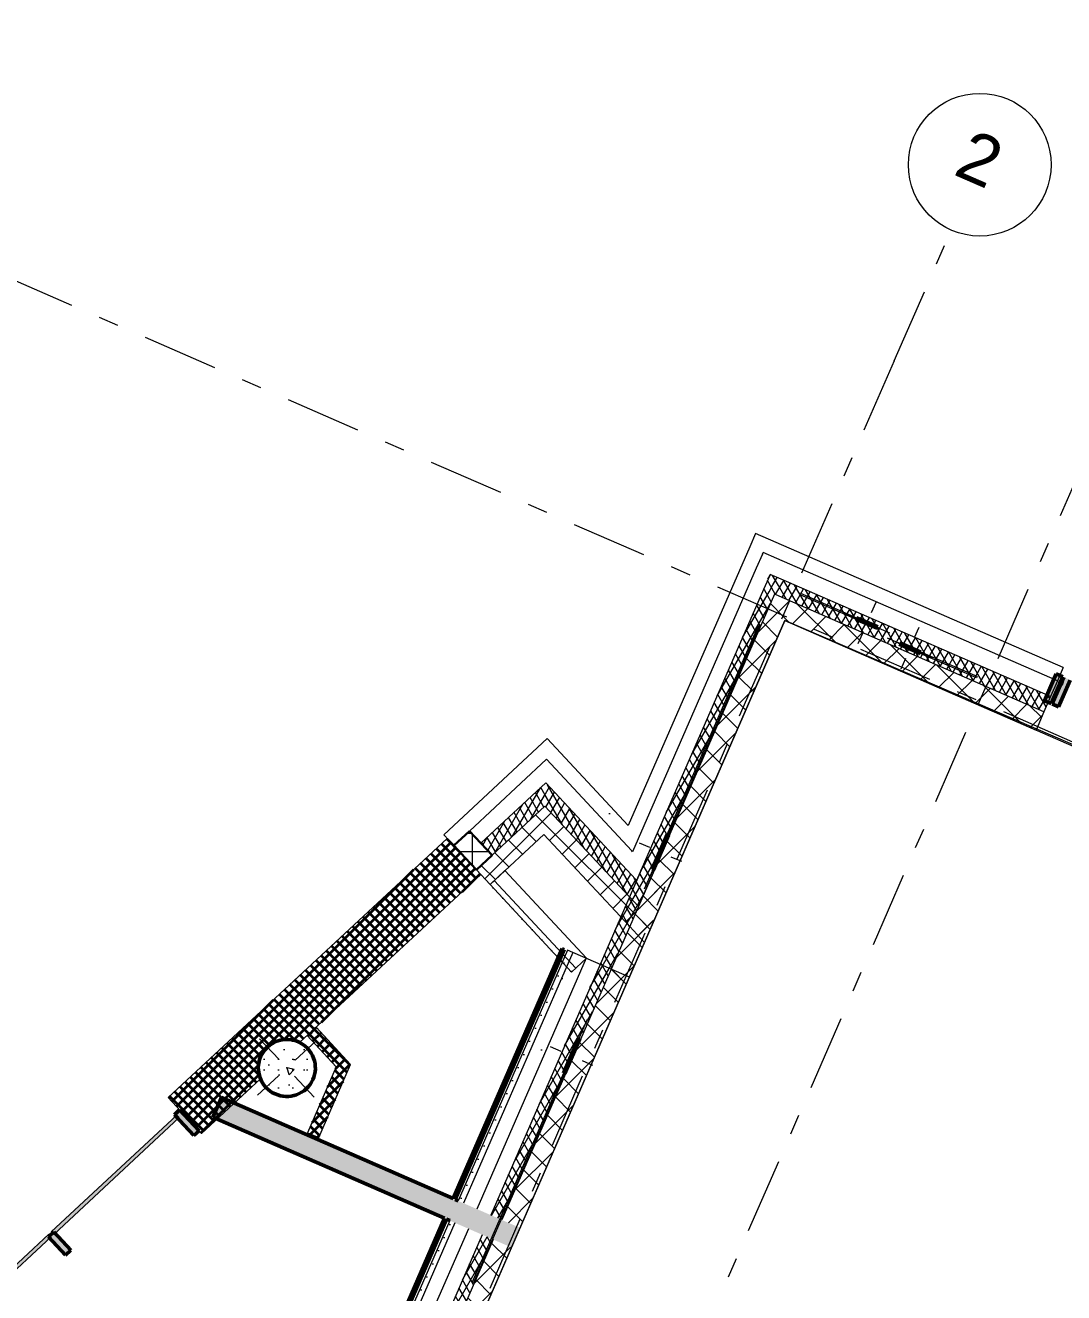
# Model space of a CAD drawing. Header units: millimetres. Extents: x -50172 to 258853, y -59787 to 25069.
# Drawn here: x 182585 to 189861, y 12510 to 21390 of the extents above; entities that cross this region are included whole.
import ezdxf
from ezdxf.enums import TextEntityAlignment as Align

# ---------------------------------------------------------------- set-up
doc = ezdxf.new("R2010")
doc.units = ezdxf.units.MM
doc.header["$MEASUREMENT"] = 0
doc.linetypes.add('Double Dashed', pattern=[1093.611073, 529.166651, -211.666656, 141.111112, -211.666656])
for name, color, linetype in [('A-15-M_Bracing', 7, 'Continuous'), ('A-15-MG_Structural_Grid', 7, 'Continuous'), ('A-20-M_Floor_Slab', 7, 'Continuous'), ('A-25-M_Curtain_Wall', 7, 'Continuous'), ('A-25-M_Wall_Ext', 7, 'Continuous'), ('A-25-M_Wall_Ext_Existing_HUB', 7, 'Continuous'), ('A-25-M_Wall_Int', 7, 'Continuous'), ('ArchiCAD Doors', 7, 'Continuous'), ('New_A-25-M_Curtain_Wall', 7, 'Continuous'), ('New_A-25-M_Wall_Ext', 7, 'Continuous'), ('New_A-25-M_Wall_Int', 7, 'Continuous'), ('New_A-35-M_FFE-Zone', 7, 'Continuous')]:
    doc.layers.add(name, color=color, linetype=linetype)
for name, color, linetype, lineweight in [('A-15-M_Bracing_Pen_No__20', 7, 'Continuous', 0), ('A-15-M_Bracing_Pen_No__88', 8, 'Continuous', 20), ('A-20-M_Floor_Slab_Pen_No__89', 8, 'Continuous', 20), ('A-25-M_Curtain_Wall_Pen_No__1', 7, 'Continuous', 13), ('A-25-M_Wall_Ext_Existing_HUB_Pen_No__1', 7, 'Continuous', 13), ('A-25-M_Wall_Ext_Pen_No__1', 7, 'Continuous', 13), ('A-25-M_Wall_Ext_Pen_No__20', 7, 'Continuous', 0), ('ArchiCAD Doors_Pen_No__1', 7, 'Continuous', 13), ('New_A-25-M_Curtain_Wall_Pen_No__1', 7, 'Continuous', 13), ('New_A-25-M_Curtain_Wall_Pen_No__155', 5, 'Continuous', 35), ('New_A-25-M_Wall_Ext_Pen_No__1', 7, 'Continuous', 13), ('New_A-25-M_Wall_Ext_Pen_No__155', 5, 'Continuous', 35), ('New_A-25-M_Wall_Int_Pen_No__155', 5, 'Continuous', 35), ('New_ArchiCAD Zone Stamps_Pen_No__9', 7, 'Continuous', 13)]:
    doc.layers.add(name, color=color, linetype=linetype, lineweight=lineweight)
for name, color, linetype, lineweight, true_color in [('A-15-M_Bracing_Pen_No__28', 7, 'Continuous', 50, 0x2a2a2a), ('A-15-M_Bracing_Pen_No__81', 7, 'Continuous', 20, 0x6a6a6a), ('A-15-MG_Structural_Grid_Pen_No__163', 7, 'Continuous', 0, 0x750077), ('A-25-M_Curtain_Wall_Pen_No__144', 7, 'Continuous', 0, 0xc8c8c8), ('A-25-M_Curtain_Wall_Pen_No__165', 7, 'Continuous', 0, 0x006060), ('A-25-M_Curtain_Wall_Pen_No__27', 7, 'Continuous', 50, 0x2a2a2a), ('A-25-M_Wall_Ext_Existing_HUB_Pen_No__107', 7, 'Continuous', 15, 0xa6a6a6), ('A-25-M_Wall_Ext_Existing_HUB_Pen_No__43', 7, 'Continuous', 30, 0x444444), ('A-25-M_Wall_Ext_Pen_No__107', 7, 'Continuous', 15, 0xa6a6a6), ('A-25-M_Wall_Ext_Pen_No__147', 7, 'Continuous', 0, 0x606060), ('A-25-M_Wall_Ext_Pen_No__28', 7, 'Continuous', 50, 0x2a2a2a), ('A-25-M_Wall_Int_Pen_No__107', 7, 'Continuous', 15, 0xa6a6a6), ('A-25-M_Wall_Int_Pen_No__27', 7, 'Continuous', 50, 0x2a2a2a), ('ArchiCAD Doors_Pen_No__43', 7, 'Continuous', 30, 0x444444), ('New_A-25-M_Curtain_Wall_Pen_No__27', 7, 'Continuous', 50, 0x2a2a2a), ('New_A-25-M_Wall_Int_Pen_No__27', 7, 'Continuous', 50, 0x2a2a2a), ('New_A-35-M_FFE-Zone_Pen_No__74', 7, 'Continuous', 20, 0x606060)]:
    doc.layers.add(name, color=color, linetype=linetype, lineweight=lineweight, true_color=true_color)
doc.styles.add('GENERATED_STYLE_1', font='')
doc.styles.add('GENERATED_STYLE_3', font='')
doc.styles.add('GENERATED_STYLE_4', font='')
doc.styles.get('GENERATED_STYLE_1').set_extended_font_data('Arial', bold=True)
doc.styles.get('GENERATED_STYLE_3').set_extended_font_data('Arial')
doc.styles.get('GENERATED_STYLE_4').set_extended_font_data('Swis721 BT')
pattern_1 = [(45, (168558.73, 0), (-35.35534, 35.35534), []), (135, (168558.73, 0), (35.35534, 35.35534), [])]
pattern_2 = [(103.994, (168558.7, 0), (-1137.956, 451.32), [0, -965.2, 0, -1079.5, 0, -1031.875]), (73.994, (168558.7, 0), (-1195.13, 1745.31), [0, -520.7, 0, -869.95, 0, -333.375]), (33.994, (168247.2, -716.2), (785.414, 1814.82), [0, -317.5, 0, -1143, 0, -1492.25]), (23.994, (168247.2, -716.2), (250.28, 1972.77), [0, -158.75, 0, -749.3, 0, -857.25])]
pattern_3 = [(60, (168558.73, 0), (-43.30127, 25), []), (120, (168558.73, 0), (43.30127, 25), [])]
pattern_4 = [(45, (168558.73, 0), (-91.9239, 91.9239), []), (135, (168558.73, 0), (91.9239, 91.9239), [])]
pattern_5 = [(246.4404, (168558.73, 0), (-158.7676, 69.2305), [0, -100]), (246.4404, (168618.13, -80.45), (-158.7676, 69.2305), [0, -100])]

# ---------------------------------------------------------------- blocks, each defined once
blk = doc.blocks.new('Wall_48_3', base_point=(185541.3, 15692.9))
at = {"layer": 'New_A-25-M_Wall_Ext_Pen_No__155', "linetype": 'Continuous'}
h = blk.add_hatch(dxfattribs=at)
h.set_pattern_fill('Grid_5x5_Diagonal_0003', color=256, style=0, pattern_type=2)
h.set_pattern_definition(pattern_1)
h.paths.add_polyline_path([(185541.3, 15692.9), (183585.3, 13877.5), (183588.4, 13874.2), (183697.2, 13756.9), (183701.3, 13752.5), (183709.5, 13743.7), (183711.5, 13741.5), (183809.5, 13636), (183811.5, 13633.8), (183820, 13624.6), (184233.6, 14008.5), (184229.9, 14014.6), (184228.8, 14021.1), (184228.3, 14024.7), (184217.4, 14091.6), (184235.4, 14167.6), (184281.1, 14230.9), (184347.5, 14271.9), (184424.5, 14284.3), (184491, 14268.6), (184494.6, 14267.8), (184500.4, 14266.4), (184506.6, 14261.9), (185776, 15440.1), (185767.5, 15449.2), (185765.5, 15451.4), (185667.5, 15557), (185665.5, 15559.2), (185657.3, 15568), (185653.2, 15572.3), (185544.4, 15689.6)])
at = {"layer": 'New_A-25-M_Wall_Ext_Pen_No__1', "linetype": 'Continuous', "flags": 128}
for points in [[(185541.3, 15692.9), (183585.3, 13877.5)], [(185776, 15440.1), (185541.3, 15692.9)], [(184506.6, 14261.9), (185776, 15440.1)], [(183820, 13624.6), (184233.6, 14008.5)], [(183585.3, 13877.5), (183820, 13624.6)]]:
    blk.add_lwpolyline(points, dxfattribs=at)
blk = doc.blocks.new('Seminar 1_INB 1203_27_3', base_point=(189254.1, 10380.5))
at = {"layer": 'New_A-35-M_FFE-Zone_Pen_No__74', "linetype": 'Continuous'}
for p, q in [((187907.8, 17219.8), (184084.7, 8452)), ((194742.1, 14269.8), (187907.8, 17219.8))]:
    blk.add_line(p, q, dxfattribs=at)
at = {"layer": 'New_ArchiCAD Zone Stamps_Pen_No__9'}
for tag, height, style, p in [('ROOM_NAME', 250, 'GENERATED_STYLE_1', (188962.3, 11704.2)), ('zoneNameLine2', 250, 'GENERATED_STYLE_1', (188773.8, 11272.1)), ('ROOM_NUMBER', 200, 'GENERATED_STYLE_3', (188585.4, 10851.4)), ('measuredAreaCode', 200, 'GENERATED_STYLE_3', (188428.4, 10491.3)), ('DUMMY_649', 200, 'GENERATED_STYLE_3', (188735.8, 10357.2)), ('DUMMY_650', 200, 'GENERATED_STYLE_3', (189225.1, 10143.8)), ('DUMMY_651', 133.3, 'GENERATED_STYLE_3', (189504.4, 10037.3))]:
    blk.add_attdef(tag, text='', height=height, rotation=336.44041, dxfattribs=dict(at, style=style)).set_placement(p, align=Align.TOP_LEFT)
blk = doc.blocks.new('Slab_3_3', base_point=(169200.6, -115.4))
at = {"layer": 'A-20-M_Floor_Slab_Pen_No__89', "linetype": 'Continuous', "flags": 128}
blk.add_lwpolyline([(169200.6, -115.4), (176349.7, 6537.3), (176264.6, 6629.2), (179496.7, 9637), (183785.9, 7766.9), (187907.8, 17219.8), (201698.7, 11206.2), (197247, 997.1), (217780.4, -7956.5), (215006.4, -14317.9), (212120.9, -13059.7), (210006.5, -17908.8)], close=True, dxfattribs=at)
blk = doc.blocks.new('Curtain Wall_8_3', base_point=(168558.7, 0))
at = {"layer": 'A-25-M_Curtain_Wall_Pen_No__144', "linetype": 'Continuous'}
for points in [[(189810.1, 16845.1), (189728.2, 16657.2), (189774, 16637.2), (189856, 16825.1)], [(189861.9, 16822.5), (189780, 16634.6), (189825.8, 16614.6), (189907.8, 16802.5)]]:
    blk.add_hatch(color=256, dxfattribs=at).paths.add_polyline_path(points)
at = {"layer": 'A-25-M_Curtain_Wall_Pen_No__165', "linetype": 'Continuous', "lineweight": 0, "true_color": 0x001818}
blk.add_hatch(color=168, dxfattribs=at).paths.add_polyline_path([(189824.6, 16782), (189853.1, 16769.6), (189861.1, 16788), (189832.6, 16800.4)])
at = {"layer": 'A-25-M_Curtain_Wall_Pen_No__1', "linetype": 'Continuous'}
for p, q in [((189832.6, 16800.4), (189824.6, 16782)), ((189861.1, 16788), (189832.6, 16800.4)), ((189853.1, 16769.6), (189861.1, 16788)), ((189824.6, 16782), (189853.1, 16769.6))]:
    blk.add_line(p, q, dxfattribs=at)
at = {"layer": 'A-25-M_Curtain_Wall_Pen_No__27', "linetype": 'Continuous'}
for p, q in [((189810.1, 16845.1), (189728.2, 16657.2)), ((189774, 16637.2), (189856, 16825.1)), ((189861.9, 16822.5), (189780, 16634.6)), ((189856, 16825.1), (189810.1, 16845.1)), ((189825.8, 16614.6), (189907.8, 16802.5)), ((189728.2, 16657.2), (189774, 16637.2)), ((189780, 16634.6), (189825.8, 16614.6))]:
    blk.add_line(p, q, dxfattribs=at)
blk = doc.blocks.new('Curtain Wall_15_3', base_point=(168558.7, 0))
at = {"layer": 'New_A-25-M_Curtain_Wall_Pen_No__155', "linetype": 'Continuous'}
for points in [[(183666.3, 13790.3), (183629.7, 13756.2), (183765.9, 13609.8), (183802.5, 13643.9)], [(182748, 12901.6), (182867.3, 12773.5), (182903.9, 12807.6), (182784.6, 12935.7)], [(181759.8, 11981.9), (181879, 11853.8), (181915.6, 11887.9), (181796.4, 12016)], [(179420.5, 9839.3), (179556.8, 9692.9), (179593.4, 9726.9), (179457.1, 9873.3)], [(179457.4, 9839.5), (179576.6, 9711.3), (179613.2, 9745.4), (179494, 9873.5)]]:
    blk.add_hatch(color=256, dxfattribs=at).paths.add_polyline_path(points)
at = {"layer": 'New_A-25-M_Curtain_Wall_Pen_No__155', "linetype": 'Continuous', "lineweight": 0, "true_color": 0x00003f}
for points in [[(182783.3, 12918), (183663.3, 13737), (183647, 13754.5), (182766.9, 12935.6)], [(181795, 11998.4), (182765.7, 12901.7), (182749.4, 12919.3), (181778.7, 12015.9)], [(179492.7, 9855.9), (181777.4, 11982), (181761.1, 11999.6), (179476.3, 9873.4)], [(179473.9, 9838.4), (179475.1, 9839.5), (179458.8, 9857.1), (179457.6, 9856)]]:
    blk.add_hatch(color=178, dxfattribs=at).paths.add_polyline_path(points)
at = {"layer": 'New_A-25-M_Curtain_Wall_Pen_No__1', "linetype": 'Continuous'}
for p, q in [((183647, 13754.5), (182766.9, 12935.6)), ((182783.3, 12918), (183663.3, 13737)), ((183663.3, 13737), (183647, 13754.5)), ((182749.4, 12919.3), (181778.7, 12015.9)), ((181795, 11998.4), (182765.7, 12901.7)), ((182765.7, 12901.7), (182749.4, 12919.3)), ((182766.9, 12935.6), (182783.3, 12918)), ((181761.1, 11999.6), (179476.3, 9873.4)), ((181777.4, 11982), (181761.1, 11999.6)), ((181778.7, 12015.9), (181795, 11998.4)), ((179492.7, 9855.9), (181777.4, 11982)), ((179476.3, 9873.4), (179492.7, 9855.9)), ((179458.8, 9857.1), (179457.6, 9856)), ((179457.6, 9856), (179473.9, 9838.4)), ((179475.1, 9839.5), (179458.8, 9857.1)), ((179473.9, 9838.4), (179475.1, 9839.5))]:
    blk.add_line(p, q, dxfattribs=at)
at = {"layer": 'New_A-25-M_Curtain_Wall_Pen_No__27', "linetype": 'Continuous'}
for p, q in [((183666.3, 13790.3), (183629.7, 13756.2)), ((183802.5, 13643.9), (183666.3, 13790.3)), ((183629.7, 13756.2), (183765.9, 13609.8)), ((183765.9, 13609.8), (183802.5, 13643.9)), ((182784.6, 12935.7), (182748, 12901.6)), ((182748, 12901.6), (182867.3, 12773.5)), ((182903.9, 12807.6), (182784.6, 12935.7)), ((182867.3, 12773.5), (182903.9, 12807.6)), ((181796.4, 12016), (181759.8, 11981.9)), ((181915.6, 11887.9), (181796.4, 12016)), ((181759.8, 11981.9), (181879, 11853.8)), ((181879, 11853.8), (181915.6, 11887.9)), ((179457.1, 9873.3), (179420.5, 9839.3)), ((179593.4, 9726.9), (179457.1, 9873.3)), ((179494, 9873.5), (179457.4, 9839.5)), ((179613.2, 9745.4), (179494, 9873.5)), ((179420.5, 9839.3), (179556.8, 9692.9)), ((179457.4, 9839.5), (179576.6, 9711.3)), ((179556.8, 9692.9), (179593.4, 9726.9)), ((179576.6, 9711.3), (179613.2, 9745.4))]:
    blk.add_line(p, q, dxfattribs=at)
blk = doc.blocks.new('Simple Door Opening_3')
at = {"layer": 'ArchiCAD Doors_Pen_No__1', "linetype": 'Continuous'}
for p, q in [((18000, 337.5), (18000, 477.5)), ((18000, 222.5), (18000, 337.5)), ((18000, 102.5), (18000, 222.5)), ((18000, 0), (18000, 102.5))]:
    blk.add_line(p, q, dxfattribs=at)
blk = doc.blocks.new('Wall_52_3', base_point=(187702.2, 17830.3))
at = {"layer": 'A-25-M_Wall_Ext_Existing_HUB_Pen_No__107', "linetype": 'Continuous'}
h = blk.add_hatch(dxfattribs=at)
h.set_pattern_fill('613_01__ad_AR_SAND_0003', color=256, style=0, pattern_type=2)
h.set_pattern_definition(pattern_2)
h.paths.add_polyline_path([(187702.2, 17830.3), (187746.4, 17699.3), (187755.2, 17695.4), (187796.2, 17789.4)])
h = blk.add_hatch(dxfattribs=at)
h.set_pattern_fill('613_01__ad_AR_SAND_0003', color=256, style=0, pattern_type=2)
h.set_pattern_definition(pattern_2)
h.paths.add_polyline_path([(187755.2, 17695.4), (189817.7, 16796.1), (189858.6, 16890), (187796.2, 17789.4)])
h = blk.add_hatch(dxfattribs=at)
h.set_pattern_fill('613_01__ad_AR_SAND_0003', color=256, style=0, pattern_type=2)
h.set_pattern_definition(pattern_2)
h.paths.add_polyline_path([(187755.2, 17695.4), (187746.4, 17699.3), (187751, 17685.6)])
h = blk.add_hatch(dxfattribs=at)
h.set_pattern_fill('Batt_Insulation_0003', color=256, style=0, pattern_type=2)
h.set_pattern_definition(pattern_3)
h.paths.add_polyline_path([(187801.4, 17536), (187841.3, 17417.4), (187881.4, 17509.5), (187804.4, 17543)])
h = blk.add_hatch(dxfattribs=at)
h.set_pattern_fill('Batt_Insulation_0003', color=256, style=0, pattern_type=2)
h.set_pattern_definition(pattern_3)
h.paths.add_polyline_path([(187841.3, 17417.4), (187847.6, 17398.8), (189723.7, 16580.7), (189769.7, 16686.1), (187881.4, 17509.5)])
h = blk.add_hatch(dxfattribs=at)
h.set_pattern_fill('Concrete_Block_0003', color=256, style=0, pattern_type=2)
h.set_pattern_definition(pattern_4)
h.paths.add_polyline_path([(187963.8, 17348.1), (187847.6, 17398.8), (187907.8, 17219.8)])
h = blk.add_hatch(dxfattribs=at)
h.set_pattern_fill('Concrete_Block_0003', color=256, style=0, pattern_type=2)
h.set_pattern_definition(pattern_4)
h.paths.add_polyline_path([(187907.8, 17219.8), (189667.8, 16452.3), (189723.7, 16580.7), (187963.8, 17348.1)])
at = {"layer": 'A-25-M_Wall_Ext_Existing_HUB_Pen_No__1', "linetype": 'Continuous'}
for p, q in [((187751, 17685.6), (187755.2, 17695.4)), ((187852.4, 17653), (187755.2, 17695.4)), ((189817.7, 16796.1), (187852.4, 17653)), ((187801.4, 17536), (187804.4, 17543)), ((187881.4, 17509.5), (187804.4, 17543)), ((189769.7, 16686.1), (187881.4, 17509.5)), ((187963.8, 17348.1), (187847.6, 17398.8)), ((189723.7, 16580.7), (187963.8, 17348.1))]:
    blk.add_line(p, q, dxfattribs=at)
at = {"layer": 'A-25-M_Wall_Ext_Existing_HUB_Pen_No__1', "linetype": 'Continuous', "flags": 128}
for points in [[(189858.6, 16890), (187702.2, 17830.3)], [(187907.8, 17219.8), (189667.8, 16452.3)]]:
    blk.add_lwpolyline(points, dxfattribs=at)
at = {"layer": 'ArchiCAD Doors', "color": 251, "linetype": 'Continuous', "lineweight": 20, "true_color": 0x606060, "zscale": 1000, "rotation": 156.440266101699}
blk.add_blockref('Simple Door Opening_3', (206358.2, 9695.3), dxfattribs=at)
blk = doc.blocks.new('Wall_53_3', base_point=(185945.7, 15467.1))
at = {"layer": 'A-25-M_Wall_Ext_Pen_No__107', "linetype": 'Continuous'}
h = blk.add_hatch(dxfattribs=at)
h.set_pattern_fill('613_01__ad_AR_SAND_0003', color=256, style=0, pattern_type=2)
h.set_pattern_definition(pattern_2)
h.paths.add_polyline_path([(185870.7, 15397.3), (186441.6, 14783.6), (186516.6, 14853.4), (185945.7, 15467.1)])
h = blk.add_hatch(dxfattribs=at)
h.set_pattern_fill('Plaster_0003', color=256, style=0, pattern_type=2)
h.set_pattern_definition([(312.9319, (168558.73, 0), (126.8145, 117.9749), [0, -100]), (312.9319, (168656.2, 22.38), (126.8145, 117.9749), [0, -100])])
h.paths.add_polyline_path([(185841.4, 15370), (186412.3, 14756.3), (186441.6, 14783.6), (185870.7, 15397.3)])
at = {"layer": 'A-25-M_Wall_Ext_Pen_No__1', "linetype": 'Continuous'}
blk.add_line((185870.7, 15397.3), (186441.6, 14783.6), dxfattribs=at)
at = {"layer": 'A-25-M_Wall_Ext_Pen_No__1', "linetype": 'Continuous', "flags": 128}
for points in [[(185945.7, 15467.1), (185841.4, 15370)], [(186516.6, 14853.4), (185945.7, 15467.1)], [(185841.4, 15370), (186412.3, 14756.3)], [(186412.3, 14756.3), (186516.6, 14853.4)]]:
    blk.add_lwpolyline(points, dxfattribs=at)
blk = doc.blocks.new('Wall_54_3', base_point=(187702.2, 17830.3))
at = {"layer": 'A-25-M_Wall_Ext_Existing_HUB_Pen_No__107', "linetype": 'Continuous'}
h = blk.add_hatch(dxfattribs=at)
h.set_pattern_fill('613_01__ad_AR_SAND_0003', color=256, style=0, pattern_type=2)
h.set_pattern_definition(pattern_2)
h.paths.add_polyline_path([(187661.3, 17736.4), (187746.4, 17699.3), (187702.2, 17830.3)])
h = blk.add_hatch(dxfattribs=at)
h.set_pattern_fill('613_01__ad_AR_SAND_0003', color=256, style=0, pattern_type=2)
h.set_pattern_definition(pattern_2)
h.paths.add_polyline_path([(186885.6, 15701.2), (187751, 17685.6), (187746.4, 17699.3), (187661.3, 17736.4), (186809.5, 15783)])
h = blk.add_hatch(dxfattribs=at)
h.set_pattern_fill('Batt_Insulation_0003', color=256, style=0, pattern_type=2)
h.set_pattern_definition(pattern_3)
h.paths.add_polyline_path([(187835.5, 17404.1), (187841.3, 17417.4), (187801.4, 17536), (187758.5, 17437.6)])
h = blk.add_hatch(dxfattribs=at)
h.set_pattern_fill('Batt_Insulation_0003', color=256, style=0, pattern_type=2)
h.set_pattern_definition(pattern_3)
h.paths.add_polyline_path([(186931.1, 15330.1), (187835.5, 17404.1), (187758.5, 17437.6), (186868.7, 15397.2)])
h = blk.add_hatch(dxfattribs=at)
h.set_pattern_fill('Batt_Insulation_0003', color=256, style=0, pattern_type=2)
h.set_pattern_definition(pattern_3)
h.paths.add_polyline_path([(187847.6, 17398.8), (187841.3, 17417.4), (187835.5, 17404.1)])
h = blk.add_hatch(dxfattribs=at)
h.set_pattern_fill('Concrete_Block_0003', color=256, style=0, pattern_type=2)
h.set_pattern_definition(pattern_4)
h.paths.add_polyline_path([(187779.5, 17275.7), (187907.8, 17219.8), (187847.6, 17398.8), (187835.5, 17404.1)])
h = blk.add_hatch(dxfattribs=at)
h.set_pattern_fill('Concrete_Block_0003', color=256, style=0, pattern_type=2)
h.set_pattern_definition(pattern_4)
h.paths.add_polyline_path([(186985, 15103.4), (187907.8, 17219.8), (187779.5, 17275.7), (186886.9, 15228.7), (186890.2, 15205.3)])
h = blk.add_hatch(dxfattribs=at)
h.set_pattern_fill('613_01__ad_AR_SAND_0003', color=256, style=0, pattern_type=2)
h.set_pattern_definition(pattern_2)
h.paths.add_polyline_path([(186885.6, 15701.2), (186809.5, 15783), (186834.2, 15606), (186841, 15598.7)])
h = blk.add_hatch(dxfattribs=at)
h.set_pattern_fill('Batt_Insulation_0003', color=256, style=0, pattern_type=2)
h.set_pattern_definition(pattern_3)
h.paths.add_polyline_path([(186862.5, 15403.9), (186864.7, 15387.9), (186868.7, 15397.2)])
h = blk.add_hatch(dxfattribs=at)
h.set_pattern_fill('Batt_Insulation_0003', color=256, style=0, pattern_type=2)
h.set_pattern_definition(pattern_3)
h.paths.add_polyline_path([(186868.7, 15397.2), (186864.7, 15387.9), (186886.9, 15228.7), (186931.1, 15330.1)])
h = blk.add_hatch(dxfattribs=at)
h.set_pattern_fill('Concrete_Block_0003', color=256, style=0, pattern_type=2)
h.set_pattern_definition(pattern_4)
h.paths.add_polyline_path([(186985, 15103.4), (186890.2, 15205.3), (186924, 14963.5)])
at = {"layer": 'A-25-M_Wall_Ext_Existing_HUB_Pen_No__1', "linetype": 'Continuous'}
for p, q in [((187751, 17685.6), (187707.3, 17585.4)), ((187707.3, 17585.4), (186841, 15598.7)), ((187801.4, 17536), (187758.5, 17437.6)), ((187758.5, 17437.6), (186868.7, 15397.2)), ((187835.5, 17404.1), (187779.5, 17275.7)), ((187847.6, 17398.8), (187835.5, 17404.1)), ((187779.5, 17275.7), (186886.9, 15228.7)), ((186841, 15598.7), (186834.2, 15606)), ((186868.7, 15397.2), (186862.5, 15403.9))]:
    blk.add_line(p, q, dxfattribs=at)
at = {"layer": 'A-25-M_Wall_Ext_Existing_HUB_Pen_No__1', "linetype": 'Continuous', "flags": 128}
for points in [[(187702.2, 17830.3), (187661.3, 17736.4)], [(187661.3, 17736.4), (186809.5, 15783)], [(186924, 14963.5), (187907.8, 17219.8)]]:
    blk.add_lwpolyline(points, dxfattribs=at)
blk = doc.blocks.new('Wall_55_3', base_point=(186384.9, 14909.4))
at = {"layer": 'A-25-M_Wall_Ext_Pen_No__107', "linetype": 'Continuous'}
h = blk.add_hatch(dxfattribs=at)
h.set_pattern_fill('Plaster_0003', color=256, style=0, pattern_type=2)
h.set_pattern_definition(pattern_5)
h.paths.add_polyline_path([(185655.5, 13136.5), (186421.6, 14893.4), (186384.9, 14909.4), (185618.8, 13152.4)])
h = blk.add_hatch(dxfattribs=at)
h.set_pattern_fill('613_01__ad_AR_SAND_0003', color=256, style=0, pattern_type=2)
h.set_pattern_definition(pattern_2)
h.paths.add_polyline_path([(185749.4, 13095.5), (186515.5, 14852.4), (186421.6, 14893.4), (185655.5, 13136.5)])
h = blk.add_hatch(dxfattribs=at)
h.set_pattern_fill('Batt_Insulation_0003', color=256, style=0, pattern_type=2)
h.set_pattern_definition(pattern_3)
h.paths.add_polyline_path([(185923.6, 13019.5), (186689.7, 14776.5), (186612.7, 14810.1), (185846.6, 13053.1)])
h = blk.add_hatch(dxfattribs=at)
h.set_pattern_fill('Concrete_Block_0003', color=256, style=0, pattern_type=2)
h.set_pattern_definition(pattern_4)
h.paths.add_polyline_path([(186051.9, 12963.6), (186818, 14720.5), (186689.7, 14776.5), (185923.6, 13019.5)])
h = blk.add_hatch(dxfattribs=at)
h.set_pattern_fill('Plaster_0003', color=256, style=0, pattern_type=2)
h.set_pattern_definition(pattern_5)
h.paths.add_polyline_path([(185558.9, 13015), (183352.8, 7955.7), (183389.5, 7939.7), (185595.5, 12999)])
h = blk.add_hatch(dxfattribs=at)
h.set_pattern_fill('613_01__ad_AR_SAND_0003', color=256, style=0, pattern_type=2)
h.set_pattern_definition(pattern_2)
h.paths.add_polyline_path([(185595.5, 12999), (183389.5, 7939.7), (183483.4, 7898.8), (185689.5, 12958)])
h = blk.add_hatch(dxfattribs=at)
h.set_pattern_fill('Batt_Insulation_0003', color=256, style=0, pattern_type=2)
h.set_pattern_definition(pattern_3)
h.paths.add_polyline_path([(185786.6, 12915.6), (183580.6, 7856.4), (183657.6, 7822.8), (185863.6, 12882.1)])
h = blk.add_hatch(dxfattribs=at)
h.set_pattern_fill('Concrete_Block_0003', color=256, style=0, pattern_type=2)
h.set_pattern_definition(pattern_4)
h.paths.add_polyline_path([(185863.6, 12882.1), (183657.6, 7822.8), (183785.9, 7766.9), (185992, 12826.1)])
at = {"layer": 'New_A-25-M_Wall_Ext_Pen_No__155', "linetype": 'Continuous', "lineweight": 0, "true_color": 0x00007f}
for points in [[(185595.5, 12999), (185655.5, 13136.5), (185618.8, 13152.4), (185558.9, 13015)], [(185689.5, 12958), (185749.4, 13095.5), (185655.5, 13136.5), (185595.5, 12999)], [(185786.6, 12915.6), (185846.6, 13053.1), (185749.4, 13095.5), (185689.5, 12958)], [(185863.6, 12882.1), (185923.6, 13019.5), (185846.6, 13053.1), (185786.6, 12915.6)], [(185992, 12826.1), (186051.9, 12963.6), (185923.6, 13019.5), (185863.6, 12882.1)]]:
    blk.add_hatch(color=176, dxfattribs=at).paths.add_polyline_path(points)
at = {"layer": 'A-25-M_Wall_Ext_Pen_No__1', "linetype": 'Continuous'}
for p, q in [((186421.6, 14893.4), (185655.5, 13136.5)), ((186515.5, 14852.4), (185749.4, 13095.5)), ((186612.7, 14810.1), (185846.6, 13053.1)), ((186689.7, 14776.5), (185923.6, 13019.5)), ((185595.5, 12999), (183389.5, 7939.7)), ((185689.5, 12958), (183483.4, 7898.8)), ((185786.6, 12915.6), (183580.6, 7856.4)), ((185863.6, 12882.1), (183657.6, 7822.8))]:
    blk.add_line(p, q, dxfattribs=at)
at = {"layer": 'A-25-M_Wall_Ext_Pen_No__1', "linetype": 'Continuous', "flags": 128}
for points in [[(186384.9, 14909.4), (185618.8, 13152.4)], [(186818, 14720.5), (186384.9, 14909.4)], [(183785.9, 7766.9), (186818, 14720.5)], [(185558.9, 13015), (183352.8, 7955.7)], [(183352.8, 7955.7), (183785.9, 7766.9)]]:
    blk.add_lwpolyline(points, dxfattribs=at)
blk = doc.blocks.new('Wall_56_3', base_point=(187128.9, 15433.5))
at = {"layer": 'A-25-M_Wall_Ext_Pen_No__107', "linetype": 'Continuous'}
h = blk.add_hatch(dxfattribs=at)
h.set_pattern_fill('Batt_Insulation_0003', color=256, style=0, pattern_type=2)
h.set_pattern_definition(pattern_3)
h.paths.add_polyline_path([(186923.6, 15523), (186582.2, 14740.1), (186659.2, 14706.6), (187000.6, 15489.4)])
h = blk.add_hatch(dxfattribs=at)
h.set_pattern_fill('Concrete_Block_0003', color=256, style=0, pattern_type=2)
h.set_pattern_definition(pattern_4)
h.paths.add_polyline_path([(187000.6, 15489.4), (186659.2, 14706.6), (186787.5, 14650.6), (187128.9, 15433.5)])
at = {"layer": 'A-25-M_Wall_Ext_Pen_No__1', "linetype": 'Continuous'}
blk.add_line((187000.6, 15489.4), (186659.2, 14706.6), dxfattribs=at)
at = {"layer": 'A-25-M_Wall_Ext_Pen_No__1', "linetype": 'Continuous', "flags": 128}
for points in [[(186923.6, 15523), (186582.2, 14740.1)], [(186787.5, 14650.6), (187128.9, 15433.5)]]:
    blk.add_lwpolyline(points, dxfattribs=at)
blk = doc.blocks.new('Wall_97_3', base_point=(183898.7, 13738.9))
at = {"layer": 'New_A-25-M_Wall_Int_Pen_No__155', "linetype": 'Continuous', "lineweight": 0, "true_color": 0x00007f}
for points in [[(183958.6, 13876.4), (183898.7, 13738.9), (185522.2, 13030.9), (185582.1, 13168.4)], [(185595.9, 13162.4), (185535.9, 13024.9), (185558.9, 13015), (185618.8, 13152.4)]]:
    blk.add_hatch(color=176, dxfattribs=at).paths.add_polyline_path(points)
at = {"layer": 'New_A-25-M_Wall_Int_Pen_No__27', "linetype": 'Continuous', "flags": 128}
for points in [[(183898.7, 13738.9), (183958.6, 13876.4)], [(185582.1, 13168.4), (183958.6, 13876.4)], [(183898.7, 13738.9), (185522.2, 13030.9)], [(185618.8, 13152.4), (185595.9, 13162.4)], [(185535.9, 13024.9), (185558.9, 13015)]]:
    blk.add_lwpolyline(points, dxfattribs=at)
blk = doc.blocks.new('Wall_117_3', base_point=(186218.8, 15721.2))
at = {"layer": 'A-25-M_Wall_Ext_Existing_HUB_Pen_No__107', "linetype": 'Continuous'}
h = blk.add_hatch(dxfattribs=at)
h.set_pattern_fill('613_01__ad_AR_SAND_0003', color=256, style=0, pattern_type=2)
h.set_pattern_definition(pattern_2)
h.paths.add_polyline_path([(186809.5, 15783), (186242.9, 16391.9), (186237.7, 16247), (186764.8, 15680.5)])
h = blk.add_hatch(dxfattribs=at)
h.set_pattern_fill('Batt_Insulation_0003', color=256, style=0, pattern_type=2)
h.set_pattern_definition(pattern_3)
h.paths.add_polyline_path([(186864.7, 15387.9), (186862.5, 15403.9), (186231.8, 16081.6), (186225.9, 15919.1), (186818.6, 15282.2)])
h = blk.add_hatch(dxfattribs=at)
h.set_pattern_fill('Concrete_Block_0003', color=256, style=0, pattern_type=2)
h.set_pattern_definition(pattern_4)
h.paths.add_polyline_path([(186881, 15215.2), (186225.9, 15919.1), (186218.8, 15721.2), (186820, 15075.2)])
h = blk.add_hatch(dxfattribs=at)
h.set_pattern_fill('613_01__ad_AR_SAND_0003', color=256, style=0, pattern_type=2)
h.set_pattern_definition(pattern_2)
h.paths.add_polyline_path([(186764.8, 15680.5), (186834.2, 15606), (186809.5, 15783)])
h = blk.add_hatch(dxfattribs=at)
h.set_pattern_fill('Batt_Insulation_0003', color=256, style=0, pattern_type=2)
h.set_pattern_definition(pattern_3)
h.paths.add_polyline_path([(186818.6, 15282.2), (186881, 15215.2), (186886.9, 15228.7), (186864.7, 15387.9)])
h = blk.add_hatch(dxfattribs=at)
h.set_pattern_fill('Concrete_Block_0003', color=256, style=0, pattern_type=2)
h.set_pattern_definition(pattern_4)
h.paths.add_polyline_path([(186820, 15075.2), (186924, 14963.5), (186890.2, 15205.3), (186881, 15215.2)])
h = blk.add_hatch(dxfattribs=at)
h.set_pattern_fill('Concrete_Block_0003', color=256, style=0, pattern_type=2)
h.set_pattern_definition(pattern_4)
h.paths.add_polyline_path([(186881, 15215.2), (186890.2, 15205.3), (186886.9, 15228.7)])
at = {"layer": 'A-25-M_Wall_Ext_Existing_HUB_Pen_No__1', "linetype": 'Continuous'}
for p, q in [((186834.2, 15606), (186237.7, 16247)), ((186862.5, 15403.9), (186231.8, 16081.6)), ((186881, 15215.2), (186225.9, 15919.1)), ((186881, 15215.2), (186886.9, 15228.7))]:
    blk.add_line(p, q, dxfattribs=at)
at = {"layer": 'A-25-M_Wall_Ext_Existing_HUB_Pen_No__1', "linetype": 'Continuous', "flags": 128}
for points in [[(186809.5, 15783), (186242.9, 16391.9)], [(186218.8, 15721.2), (186820, 15075.2)], [(186924, 14963.5), (186820, 15075.2)]]:
    blk.add_lwpolyline(points, dxfattribs=at)
blk = doc.blocks.new('Rectangular Door Opening 19_2')
at = {"layer": 'ArchiCAD Doors_Pen_No__1', "linetype": 'Continuous'}
for p, q in [((6482.9, 334.5), (6482.9, 474.5)), ((6482.9, 474.5), (6495.9, 474.5)), ((6482.9, 0), (6482.9, 102.5)), ((6482.9, 0), (6495.9, 0))]:
    blk.add_line(p, q, dxfattribs=at)
at = {"layer": 'ArchiCAD Doors_Pen_No__43', "linetype": 'Continuous'}
for p, q in [((6482.9, 219.5), (6482.9, 334.5)), ((6482.9, 102.5), (6482.9, 219.5))]:
    blk.add_line(p, q, dxfattribs=at)
blk = doc.blocks.new('Wall_118_3', base_point=(186218.8, 15721.2))
at = {"layer": 'A-25-M_Wall_Ext_Existing_HUB', "linetype": 'Continuous', "lineweight": 0, "true_color": 0x000000}
h = blk.add_hatch(dxfattribs=at)
h.set_pattern_fill('Rigid_Insulation_0003', color=178, style=0, pattern_type=2)
h.set_pattern_definition([(0, (168558.73, 0), (0, 130), []), (90, (168558.73, 0), (-130, 0), [])])
h.paths.add_polyline_path([(185588, 15642.3), (185746, 15472.5), (185855.8, 15574.7), (185697.8, 15744.5)])
at = {"layer": 'A-25-M_Wall_Ext_Existing_HUB_Pen_No__107', "linetype": 'Continuous'}
h = blk.add_hatch(dxfattribs=at)
h.set_pattern_fill('613_01__ad_AR_SAND_0003', color=256, style=0, pattern_type=2)
h.set_pattern_definition(pattern_2)
h.paths.add_polyline_path([(186242.9, 16391.9), (185518.1, 15717.4), (185588, 15642.3), (186237.7, 16247)])
h = blk.add_hatch(dxfattribs=at)
h.set_pattern_fill('Batt_Insulation_0003', color=256, style=0, pattern_type=2)
h.set_pattern_definition(pattern_3)
h.paths.add_polyline_path([(186231.8, 16081.6), (185777.5, 15658.9), (185855.8, 15574.7), (186225.9, 15919.1)])
h = blk.add_hatch(dxfattribs=at)
h.set_pattern_fill('Concrete_Block_0003', color=256, style=0, pattern_type=2)
h.set_pattern_definition(pattern_4)
h.paths.add_polyline_path([(185746, 15472.5), (185841.4, 15370), (186218.8, 15721.2), (186225.9, 15919.1)])
at = {"layer": 'A-25-M_Wall_Ext_Existing_HUB_Pen_No__1', "linetype": 'Continuous'}
for p, q in [((186237.7, 16247), (185697.8, 15744.5)), ((186231.8, 16081.6), (185777.5, 15658.9)), ((186225.9, 15919.1), (185855.8, 15574.7)), ((185518.1, 15717.4), (185527.6, 15726.2)), ((185518.1, 15717.4), (185588, 15642.3)), ((185746, 15472.5), (185841.4, 15370)), ((185841.4, 15370), (185850.9, 15378.9))]:
    blk.add_line(p, q, dxfattribs=at)
at = {"layer": 'A-25-M_Wall_Ext_Existing_HUB_Pen_No__1', "linetype": 'Continuous', "flags": 128}
for points in [[(186242.9, 16391.9), (185518.1, 15717.4)], [(185841.4, 15370), (186218.8, 15721.2)]]:
    blk.add_lwpolyline(points, dxfattribs=at)
at = {"layer": 'A-25-M_Wall_Ext_Existing_HUB_Pen_No__43', "linetype": 'Continuous'}
for p, q in [((185697.8, 15744.5), (185588, 15642.3)), ((185855.8, 15574.7), (185697.8, 15744.5)), ((185588, 15642.3), (185667.7, 15556.7)), ((185667.7, 15556.7), (185746, 15472.5)), ((185746, 15472.5), (185855.8, 15574.7))]:
    blk.add_line(p, q, dxfattribs=at)
at = {"layer": 'ArchiCAD Doors', "color": 251, "linetype": 'Continuous', "lineweight": 20, "true_color": 0x606060, "xscale": -0.9999999999999998, "zscale": 1000, "rotation": 222.9404147062101}
blk.add_blockref('Rectangular Door Opening 19_2', (180772.3, 11301), dxfattribs=at)
blk = doc.blocks.new('Wall_208_3', base_point=(185278.5, 12434.6))
at = {"layer": 'A-25-M_Wall_Int_Pen_No__107', "linetype": 'Continuous'}
for points in [[(185595.9, 13162.4), (186360.2, 14915.2), (186346.4, 14921.2), (185582.1, 13168.4)], [(185522.2, 13030.9), (185264.8, 12440.6), (185278.5, 12434.6), (185535.9, 13024.9)]]:
    blk.add_hatch(color=256, dxfattribs=at).paths.add_polyline_path(points)
at = {"layer": 'New_A-25-M_Wall_Int_Pen_No__155', "linetype": 'Continuous', "lineweight": 0, "true_color": 0x00007f}
blk.add_hatch(color=176, dxfattribs=at).paths.add_polyline_path([(185582.1, 13168.4), (185522.2, 13030.9), (185535.9, 13024.9), (185595.9, 13162.4)])
at = {"layer": 'A-25-M_Wall_Int_Pen_No__27', "linetype": 'Continuous', "flags": 128}
for points in [[(186346.4, 14921.2), (185582.1, 13168.4)], [(186360.2, 14915.2), (186346.4, 14921.2)], [(185595.9, 13162.4), (186360.2, 14915.2)], [(185522.2, 13030.9), (185264.8, 12440.6)], [(185278.5, 12434.6), (185535.9, 13024.9)], [(185264.8, 12440.6), (185278.5, 12434.6)]]:
    blk.add_lwpolyline(points, dxfattribs=at)
blk = doc.blocks.new('Wall_209_3', base_point=(184559.9, 14311.4))
at = {"layer": 'New_A-25-M_Wall_Ext_Pen_No__155', "linetype": 'Continuous'}
h = blk.add_hatch(dxfattribs=at)
h.set_pattern_fill('Grid_5x5_Diagonal_0003', color=256, style=0, pattern_type=2)
h.set_pattern_definition(pattern_1)
h.paths.add_polyline_path([(184559.9, 14311.4), (184764, 14091.5), (184767.5, 14092.1), (184843, 14104.9), (184846.5, 14105.5), (184864.2, 14108.5), (184622.2, 14369.2), (184611.2, 14359), (184609, 14357), (184562.1, 14313.4)])
at = {"layer": 'New_A-25-M_Wall_Ext_Pen_No__1', "linetype": 'Continuous', "flags": 128}
for points in [[(184622.2, 14369.2), (184559.9, 14311.4)], [(184559.9, 14311.4), (184764, 14091.5)], [(184864.2, 14108.5), (184622.2, 14369.2)]]:
    blk.add_lwpolyline(points, dxfattribs=at)
blk = doc.blocks.new('Wall_210_3', base_point=(184764, 14091.5))
at = {"layer": 'New_A-25-M_Wall_Ext_Pen_No__155', "linetype": 'Continuous'}
h = blk.add_hatch(dxfattribs=at)
h.set_pattern_fill('Grid_5x5_Diagonal_0003', color=256, style=0, pattern_type=2)
h.set_pattern_definition(pattern_1)
h.paths.add_polyline_path([(184562.7, 13629.8), (184565.5, 13628.6), (184624.1, 13603), (184626.9, 13601.8), (184640.6, 13595.8), (184864.2, 14108.5), (184846.5, 14105.5), (184843, 14104.9), (184767.5, 14092.1), (184764, 14091.5)])
at = {"layer": 'New_A-25-M_Wall_Ext_Pen_No__1', "linetype": 'Continuous', "flags": 128}
for points in [[(184764, 14091.5), (184562.7, 13629.8)], [(184640.6, 13595.8), (184864.2, 14108.5)], [(184562.7, 13629.8), (184640.6, 13595.8)]]:
    blk.add_lwpolyline(points, dxfattribs=at)
blk = doc.blocks.new('Column_7_3', base_point=(188013.9, 17406.5))
at = {"layer": 'A-15-M_Bracing_Pen_No__81', "linetype": 'Continuous', "lineweight": 0, "true_color": 0x353535}
blk.add_hatch(color=250, dxfattribs=at).paths.add_polyline_path([(188406.8, 17229.7), (188554.4, 17165.4), (188558.4, 17174.5), (188410.8, 17238.9)])
at = {"layer": 'A-15-M_Bracing_Pen_No__20', "linetype": 'Continuous'}
for p, q in [((188514.6, 17275.5), (188546.5, 17348.8)), ((188403.9, 17236.4), (188325.1, 17270.8)), ((188561.3, 17167.8), (188640, 17133.5)), ((188450.6, 17128.8), (188418.6, 17055.5))]:
    blk.add_line(p, q, dxfattribs=at)
blk.add_point((188482.6, 17202.1), dxfattribs=at)
at = {"layer": 'A-15-M_Bracing_Pen_No__28', "linetype": 'Continuous'}
for p, q in [((188410.8, 17238.9), (188406.8, 17229.7)), ((188406.8, 17229.7), (188554.4, 17165.4)), ((188410.8, 17238.9), (188558.4, 17174.5)), ((188558.4, 17174.5), (188554.4, 17165.4))]:
    blk.add_line(p, q, dxfattribs=at)
at = {"layer": 'A-15-M_Bracing_Pen_No__88', "linetype": 'Continuous', "flags": 128}
for points in [[(188013.3, 17401.3), (188017.3, 17410.5)], [(188017.3, 17410.5), (188410.8, 17238.9)], [(188013.3, 17401.3), (188406.8, 17229.7)]]:
    blk.add_lwpolyline(points, dxfattribs=at)
blk = doc.blocks.new('Column_8_3', base_point=(189253.8, 16821.8))
at = {"layer": 'A-15-M_Bracing_Pen_No__81', "linetype": 'Continuous', "lineweight": 0, "true_color": 0x353535}
blk.add_hatch(color=250, dxfattribs=at).paths.add_polyline_path([(188861, 16998.6), (188713.4, 17063), (188709.4, 17053.8), (188857, 16989.4)])
at = {"layer": 'A-15-M_Bracing_Pen_No__20', "linetype": 'Continuous'}
for p, q in [((188817.2, 17099.5), (188849.1, 17172.9)), ((188706.5, 17060.5), (188627.8, 17094.8)), ((188863.9, 16991.9), (188942.6, 16957.5)), ((188753.2, 16952.9), (188721.2, 16879.5))]:
    blk.add_line(p, q, dxfattribs=at)
blk.add_point((188785.2, 17026.2), dxfattribs=at)
at = {"layer": 'A-15-M_Bracing_Pen_No__28', "linetype": 'Continuous'}
for p, q in [((188713.4, 17063), (188709.4, 17053.8)), ((188709.4, 17053.8), (188857, 16989.4)), ((188713.4, 17063), (188861, 16998.6)), ((188861, 16998.6), (188857, 16989.4))]:
    blk.add_line(p, q, dxfattribs=at)
at = {"layer": 'A-15-M_Bracing_Pen_No__88', "linetype": 'Continuous', "flags": 128}
for points in [[(189250.5, 16817.8), (188857, 16989.4)], [(189254.5, 16827), (188861, 16998.6)], [(189254.5, 16827), (189250.5, 16817.8)]]:
    blk.add_lwpolyline(points, dxfattribs=at)
blk = doc.blocks.new('Column_9_3', base_point=(187796.8, 17342))
at = {"layer": 'A-15-M_Bracing_Pen_No__81', "linetype": 'Continuous', "lineweight": 0, "true_color": 0x353535}
blk.add_hatch(color=250, dxfattribs=at).paths.add_polyline_path([(187093, 15715.5), (187083.8, 15719.5), (186978, 15476.8), (186987.2, 15472.8)])
at = {"layer": 'A-15-M_Bracing_Pen_No__20', "linetype": 'Continuous'}
for p, q in [((187091.9, 15725.5), (187148.4, 15854.9)), ((186962.2, 15628.1), (186888.8, 15660.1)), ((187108.8, 15564.2), (187182.2, 15532.2)), ((186979.1, 15466.7), (186922.7, 15337.3))]:
    blk.add_line(p, q, dxfattribs=at)
blk.add_point((187035.5, 15596.1), dxfattribs=at)
at = {"layer": 'A-15-M_Bracing_Pen_No__28', "linetype": 'Continuous'}
for p, q in [((187083.8, 15719.5), (186978, 15476.8)), ((187083.8, 15719.5), (187093, 15715.5)), ((187093, 15715.5), (186987.2, 15472.8)), ((186978, 15476.8), (186987.2, 15472.8))]:
    blk.add_line(p, q, dxfattribs=at)
at = {"layer": 'A-15-M_Bracing_Pen_No__88', "linetype": 'Continuous', "flags": 128}
for points in [[(187083.8, 15719.5), (187723.1, 17185.5)], [(187093, 15715.5), (187732.2, 17181.5)], [(187723.1, 17185.5), (187732.2, 17181.5)]]:
    blk.add_lwpolyline(points, dxfattribs=at)
blk = doc.blocks.new('Column_10_3', base_point=(185651.3, 12421.6))
at = {"layer": 'A-15-M_Bracing_Pen_No__81', "linetype": 'Continuous', "lineweight": 0, "true_color": 0x353535}
blk.add_hatch(color=250, dxfattribs=at).paths.add_polyline_path([(186355.3, 14048.7), (186364.5, 14044.7), (186470.3, 14287.3), (186461.1, 14291.3)])
at = {"layer": 'A-15-M_Bracing_Pen_No__20', "linetype": 'Continuous'}
for p, q in [((186469.2, 14297.4), (186525.6, 14426.8)), ((186339.4, 14200), (186266.1, 14232)), ((186486.1, 14136.1), (186559.4, 14104.1)), ((186356.3, 14038.6), (186299.9, 13909.2))]:
    blk.add_line(p, q, dxfattribs=at)
blk.add_point((186412.8, 14168), dxfattribs=at)
at = {"layer": 'A-15-M_Bracing_Pen_No__28', "linetype": 'Continuous'}
for p, q in [((186461.1, 14291.3), (186355.3, 14048.7)), ((186470.3, 14287.3), (186364.5, 14044.7)), ((186461.1, 14291.3), (186470.3, 14287.3)), ((186355.3, 14048.7), (186364.5, 14044.7))]:
    blk.add_line(p, q, dxfattribs=at)
at = {"layer": 'A-15-M_Bracing_Pen_No__88', "linetype": 'Continuous', "flags": 128}
for points in [[(186355.3, 14048.7), (185716, 12582.7)], [(186364.5, 14044.7), (185725.2, 12578.7)], [(185725.2, 12578.7), (185716, 12582.7)]]:
    blk.add_lwpolyline(points, dxfattribs=at)
blk = doc.blocks.new('Standard grid marker')
at = {"layer": 'A-15-MG_Structural_Grid_Pen_No__163', "linetype": 'Double Dashed'}
for q in [(0, 0), (29726, 0)]:
    blk.add_line((1000, 0), q, dxfattribs=at)
at = {"layer": 'A-15-MG_Structural_Grid_Pen_No__163', "linetype": 'Continuous'}
blk.add_circle((-500, 0), 500, dxfattribs=at)
at = {"layer": 'A-15-MG_Structural_Grid_Pen_No__163', "linetype": 'Double Dashed'}
blk.add_point((1000, 0), dxfattribs=at)
blk.add_point((1000, 0), dxfattribs=at)
at = {"layer": 'A-15-MG_Structural_Grid_Pen_No__163', "style": 'GENERATED_STYLE_4'}
for tag, p in [('AC_MarkerText_1_0', (-500, 41.2)), ('AC_MarkerText_1_1', (31226, 41.2))]:
    blk.add_attdef(tag, text='', height=350, rotation=90, dxfattribs=at).set_placement(p, align=Align.MIDDLE_CENTER)
blk = doc.blocks.new('Standard grid marker_2')
at = {"layer": 'A-15-MG_Structural_Grid_Pen_No__163', "linetype": 'Double Dashed'}
blk.add_line((1909.1, 0), (86140.3, 0), dxfattribs=at)
at = {"layer": 'A-15-MG_Structural_Grid_Pen_No__163', "style": 'GENERATED_STYLE_4'}
for tag, p in [('AC_MarkerText_1_0', (-500, 952.5)), ('AC_MarkerText_1_1', (88549.4, 952.5))]:
    blk.add_attdef(tag, text='', height=350, rotation=360, dxfattribs=at).set_placement(p, align=Align.MIDDLE_CENTER)
blk = doc.blocks.new('Column_15_3', base_point=(184417.3, 14084.5))
at = {"layer": 'A-25-M_Wall_Ext_Pen_No__147', "linetype": 'Continuous'}
h = blk.add_hatch(dxfattribs=at)
h.set_pattern_fill('Structural_Concrete_0003', color=256, style=0, pattern_type=2)
h.set_pattern_definition([(45, (168558.73, 0), (-367.423, 367.423), [50, -250]), (45, (168481.1, 289.8), (-367.423, 367.423), [50, -250]), (105, (168558.73, 0), (501.91, 134.486), [50, -250]), (105, (168770.86, 212.13), (501.91, 134.486), [50, -250]), (165, (168594.1, 35.36), (134.486, 501.91), [50, -250]), (165, (168806.2, 247.5), (134.486, 501.91), [50, -250]), (45, (168523.38, 35.36), (-70.7107, 70.7107), [0, -100, 0, -150]), (90, (168558.73, 70.71), (-100, 0), [0, -75, 0, -125])])
h.paths.add_polyline_path([(184563.7, 14220.7, 1), (184270.9, 13948.2, 1)])
at = {"layer": 'A-25-M_Wall_Ext_Pen_No__20', "linetype": 'Continuous'}
for p, q in [((184362.8, 14143), (184226.6, 14289.4)), ((184475.9, 14139), (184622.3, 14275.2)), ((184358.7, 14030), (184212.3, 13893.7)), ((184471.8, 14025.9), (184608, 13879.5))]:
    blk.add_line(p, q, dxfattribs=at)
blk.add_point((184417.3, 14084.5), dxfattribs=at)
at = {"layer": 'A-25-M_Wall_Ext_Pen_No__28', "linetype": 'Continuous'}
for start, end in [(42.94041, 222.94041), (222.94041, 42.94041)]:
    blk.add_arc((184417.3, 14084.5), 200, start, end, dxfattribs=at)

msp = doc.modelspace()

# ---------------------------------------------------------------- block references
at = {"layer": 'A-15-M_Bracing', "color": 250, "lineweight": 50, "true_color": 0x2a2a2a}
for name, p in [('Column_7_3', (188013.9, 17406.5)), ('Column_9_3', (187796.8, 17342)), ('Column_8_3', (189253.8, 16821.8)), ('Column_10_3', (185651.3, 12421.6))]:
    msp.add_blockref(name, p, dxfattribs=at)
at = {"layer": 'A-15-MG_Structural_Grid', "color": 8, "linetype": 'Continuous', "lineweight": 15, "zscale": 1000}
for name, p, rotation in [('Standard grid marker_2', (176662.6, 22153.2), 336.440411583993), ('Standard grid marker', (190448.4, 19355.8), 246.440411583993)]:
    msp.add_blockref(name, p, dxfattribs=dict(at, rotation=rotation))
at = {"layer": 'A-15-MG_Structural_Grid', "color": 8, "linetype": 'Continuous', "lineweight": 15}
ref = msp.add_blockref('Standard grid marker', (189073.4, 19955.4), dxfattribs=dict(at, zscale=1000, rotation=246.440411583993))
ref.add_attrib('AC_MarkerText_1', '2', dxfattribs={"layer": 'A-15-MG_Structural_Grid_Pen_No__163', "color": 216, "true_color": 0x750077, "height": 350, "rotation": 336.44041, "style": 'GENERATED_STYLE_4'}).set_placement((189273.3, 20454.9), align=Align.MIDDLE_CENTER)
at = {"layer": 'A-20-M_Floor_Slab', "color": 8, "linetype": 'Continuous', "lineweight": 20}
msp.add_blockref('Slab_3_3', (169200.6, -115.4), dxfattribs=at)
at = {"layer": 'A-25-M_Curtain_Wall', "linetype": 'Continuous', "lineweight": 0}
msp.add_blockref('Curtain Wall_8_3', (168558.7, 0), dxfattribs=at)
at = {"layer": 'A-25-M_Wall_Ext', "color": 250, "lineweight": 50, "true_color": 0x2a2a2a}
for name, p in [('Wall_53_3', (185945.7, 15467.1)), ('Wall_56_3', (187128.9, 15433.5)), ('Wall_55_3', (186384.9, 14909.4)), ('Column_15_3', (184417.3, 14084.5))]:
    msp.add_blockref(name, p, dxfattribs=at)
at = {"layer": 'A-25-M_Wall_Ext_Existing_HUB', "color": 250, "lineweight": 50, "true_color": 0x2a2a2a}
for name, p in [('Wall_54_3', (187702.2, 17830.3)), ('Wall_52_3', (187702.2, 17830.3)), ('Wall_118_3', (186218.8, 15721.2)), ('Wall_117_3', (186218.8, 15721.2))]:
    msp.add_blockref(name, p, dxfattribs=at)
at = {"layer": 'A-25-M_Wall_Int', "color": 250, "lineweight": 50, "true_color": 0x2a2a2a}
msp.add_blockref('Wall_208_3', (185278.5, 12434.6), dxfattribs=at)
at = {"layer": 'New_A-25-M_Curtain_Wall', "linetype": 'Continuous', "lineweight": 0}
msp.add_blockref('Curtain Wall_15_3', (168558.7, 0), dxfattribs=at)
at = {"layer": 'New_A-25-M_Wall_Ext', "color": 250, "lineweight": 50, "true_color": 0x2a2a2a}
for name, p in [('Wall_48_3', (185541.3, 15692.9)), ('Wall_209_3', (184559.9, 14311.4)), ('Wall_210_3', (184764, 14091.5))]:
    msp.add_blockref(name, p, dxfattribs=at)
at = {"layer": 'New_A-25-M_Wall_Int', "color": 250, "lineweight": 50, "true_color": 0x2a2a2a}
msp.add_blockref('Wall_97_3', (183898.7, 13738.9), dxfattribs=at)
at = {"layer": 'New_A-35-M_FFE-Zone', "linetype": 'Continuous'}
msp.add_blockref('Seminar 1_INB 1203_27_3', (189254.1, 10380.5), dxfattribs=at)

doc.saveas('drawing.dxf')
